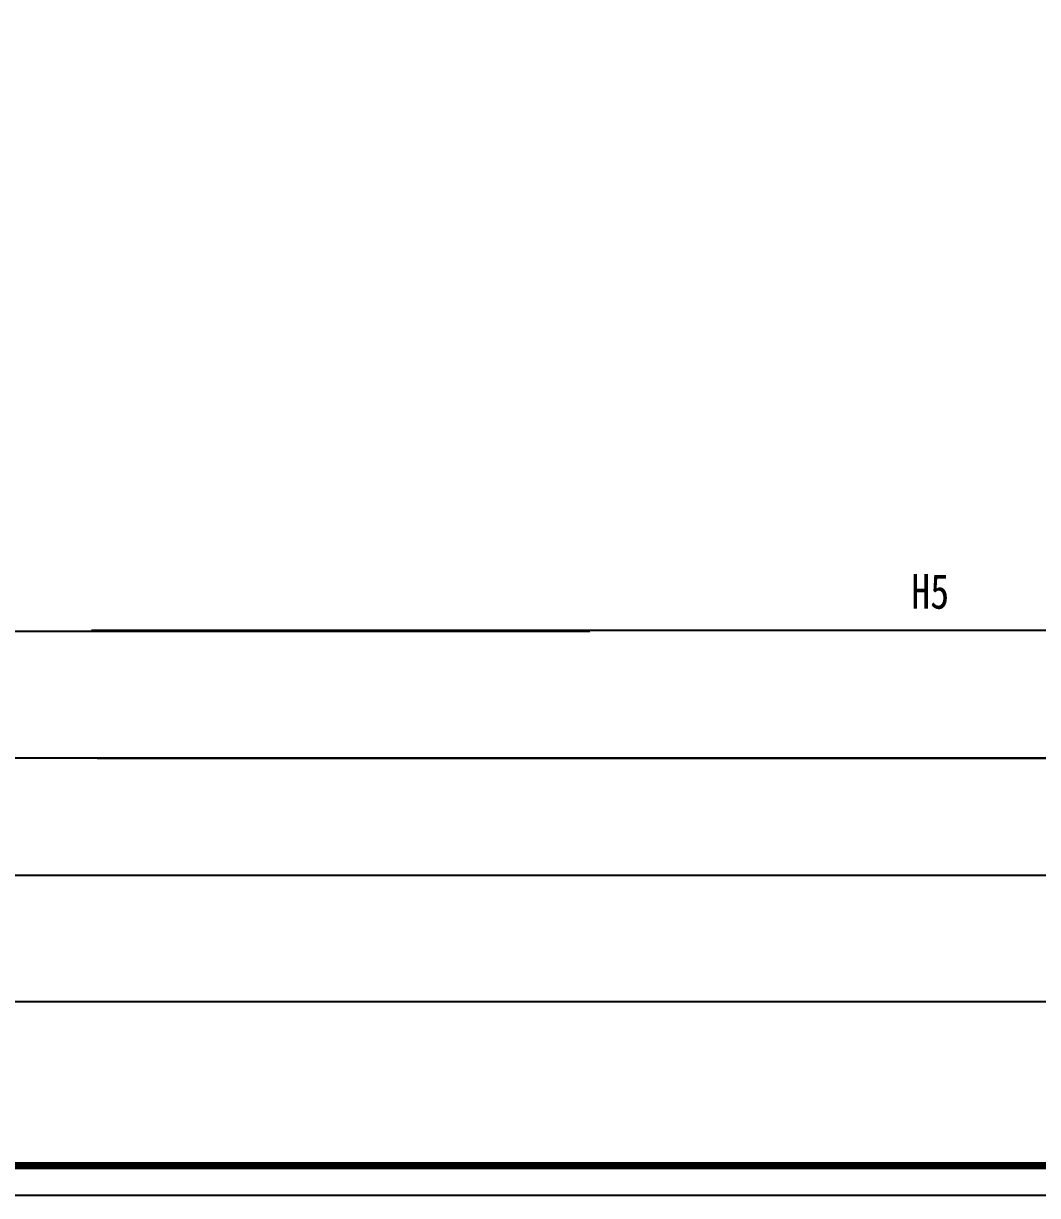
# Model space of a CAD drawing. Header units: millimetres. Extents: x 10667 to 23854, y -3427 to -2899.
# Drawn here: x 21070.9 to 21216.6, y -3426.8 to -3258.3 of the extents above; entities that cross this region are included whole.
import ezdxf

# ---------------------------------------------------------------- set-up
doc = ezdxf.new("R2010")
doc.units = ezdxf.units.MM
doc.header["$LTSCALE"] = 10
doc.linetypes.add('DASHED', pattern=[11, 5, 0.5, 5, 0.5])
for name, color, linetype in [('3', 3, 'Continuous'), ('4', 1, 'Continuous'), ('BOX', 7, 'Continuous'), ('PLINE', 1, 'Continuous')]:
    doc.layers.add(name, color=color, linetype=linetype)
doc.styles.add('ROMNAS', font='NSimSun.ttf', dxfattribs={"width": 0.7})

msp = doc.modelspace()

# ---------------------------------------------------------------- linework, layer by layer
at = {"layer": '4', "color": 2}
msp.add_lwpolyline([(10666.54, -2898.77), (23853.86, -2898.77), (23853.86, -3426.84), (10666.54, -3426.84)], close=True, dxfattribs=at)
at = {"layer": 'BOX', "const_width": 1.05}
msp.add_lwpolyline([(10677.66, -2905.48), (23845.41, -2905.48), (23845.41, -3422.56), (10677.66, -3422.56)], close=True, dxfattribs=at)
at = {"layer": 'PLINE', "color": 5}
for p, q in [((20667.17, -3345.55), (21152.29, -3345.71)), ((21080.68, -3345.55), (21341.46, -3345.55)), ((20666.05, -3363.93), (21357.02, -3363.93)), ((21081.51, -3363.94), (21341.87, -3363.94)), ((20668.37, -3380.79), (21341.6, -3380.79)), ((21084.55, -3380.8), (21341.65, -3380.8)), ((20663.58, -3398.94), (21341.37, -3398.94)), ((21123.24, -3398.93), (21340.62, -3398.93))]:
    msp.add_line(p, q, dxfattribs=at)

# ---------------------------------------------------------------- texts
at = {"layer": '3', "color": 3, "linetype": 'DASHED', "style": 'ROMNAS', "width": 0.8}
msp.add_text('H5', height=5, dxfattribs=at).set_placement((21198.48, -3342.48))

doc.saveas('drawing.dxf')
